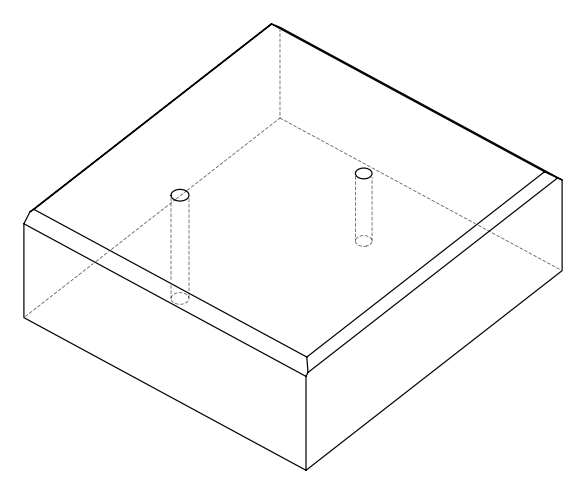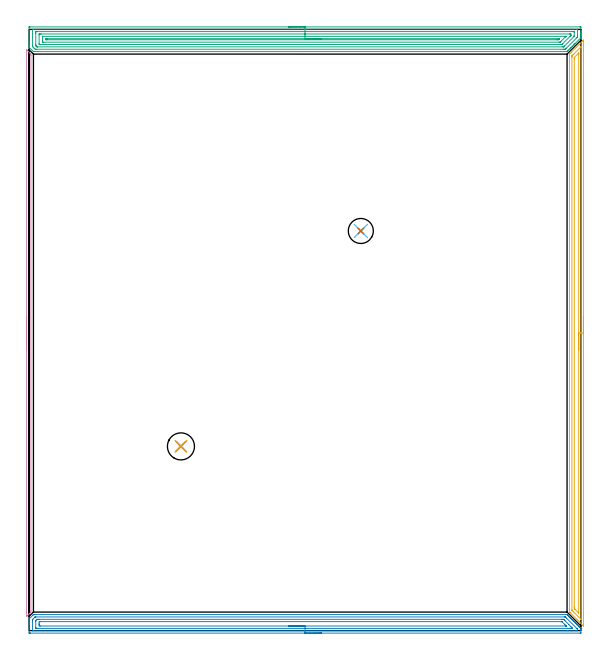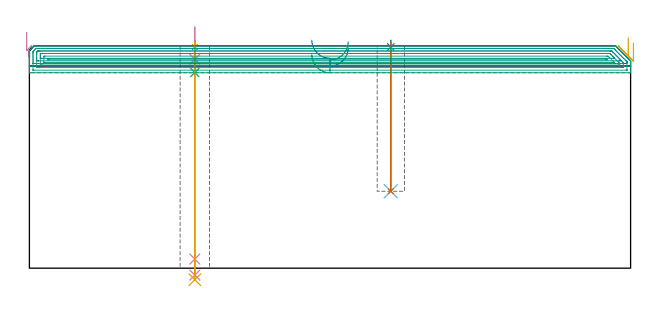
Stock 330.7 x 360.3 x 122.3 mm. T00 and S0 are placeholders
(PLAN: 11 operations, 6 tool changes, 40 min)
(1 SPOT_DRILL | STEP1HOLE | NXT0321_9005460120000 | 0.03 min | 4 mm3)
(2 SPOT_DRILL_1 | STEP1POCKET | NXT0321_9005460120000 | 0.03 min | 3 mm3)
(3 DRILL_BLIND_HOLE_INTO_CENTER | STEP1HOLE | UGT0301_212 | 0.07 min | 953 mm3)
(4 GUN_DRILL_THROUGH_HOLE | STEP1HOLE | UGT0307_007 | 0.65 min | 8612 mm3)
(5 DRILL_TO_ENLARGE_THROUGH_HOLE | STEP1HOLE | UGT0301_286 | 0.52 min | 15598 mm3)
(6 DRILL_BLIND_HOLE_INTO_CENTER_1 | STEP1POCKET | UGT0301_212 | 0.33 min | 5858 mm3)
(7 DRILL_TO_ENLARGE_BLIND_HOLE | STEP1POCKET | UGT0301_375 | 0.33 min | 8250 mm3)
(8 AREA_MILL | FG_CHAMFER_SURFACE | UGT0205_001 | 10.74 min | 20378 mm3)
(9 AREA_MILL_1 | FG_CHAMFER_SURFACE_1 | UGT0205_001 | 15.95 min | 36224 mm3)
(10 AREA_MILL_2 | FG_CHAMFER_SURFACE_2 | UGT0205_001 | 2.86 min | 1131 mm3)
(11 AREA_MILL_3 | FG_CHAMFER_SURFACE_3 | UGT0205_001 | 8.48 min | 11715 mm3)
(TOOL NXT0321_9005460120000 | NC Spot Drill, 142deg, 12mm, Carbide, Uncoated | D12 PA142 FL30 Z2)
(TOOL UGT0301_212 | Twist Drill 9.8 mm | D9.8 PA118 FL83 Z2)
(TOOL UGT0307_007 | Gun Drill 10 mm | D10 PA130 FL24 Z1)
(TOOL UGT0301_286 | Twist Drill 16.2 mm | D16.2 PA118 FL125 Z2)
(TOOL UGT0301_375 | Twist Drill Flat Bottom 15 mm | D15 PA180 FL120 Z2)
(TOOL UGT0205_001 | Chamfer Mill 20 x 3 x 45 deg. | D20 FL50 Z2)
(OP 1 SPOT_DRILL)
G17 G21 G94 G90
T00 M6
G54
G17 G0 G90 X91. Y110.4 S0 M3
G43 Z132.3 H0
G94 G81 G98 Z121.603 F250. R125.3
G80
M5
M2
(OP 2 SPOT_DRILL_1)
G17 G21 G94 G90
T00 M6
G54
G17 G0 G90 X198.8 Y239.5 S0 M3
G43 Z132.3 H0
G94 G81 G98 Z121.65 F250. R125.3
G80
M5
M2
(OP 3 DRILL_BLIND_HOLE_INTO_CENTER)
G17 G21 G94 G90
T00 M6
G54
G17 G0 G90 X91. Y110.4 S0 M3
G43 Z132.3 H0
G94 G81 G98 Z107.6 F250. R124.3
G80
M5
M2
(OP 4 GUN_DRILL_THROUGH_HOLE)
G17 G21 G94 G90
T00 M6
G54
G17 G0 G90 X91. Y110.4 M8
G43 Z132.628 H0
S716 M3
G94 G1 Z114.968 F125. M26
G4 X.084
Z5. F250.
G4 X.084
Z-3.832 F125.
G4 X.084
M5
M9
G0 Z132.628
M2
(OP 5 DRILL_TO_ENLARGE_THROUGH_HOLE)
G17 G21 G94 G90
T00 M6
G54
G17 G0 G90 X91. Y110.4 S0 M3
G43 Z132.3 H0
G94 G73 G98 Z-6.367 F250. Q16.083 R124.3
G80
M5
M2
(OP 6 DRILL_BLIND_HOLE_INTO_CENTER_1)
G17 G21 G94 G90
T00 M6
G54
G17 G0 G90 X198.8 Y239.5 S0 M3
G43 Z132.3 H0
G94 G81 G98 Z42.3 F250. R124.3
G80
M5
M2
(OP 7 DRILL_TO_ENLARGE_BLIND_HOLE)
G17 G21 G94 G90
T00 M6
G54
G17 G0 G90 X198.8 Y239.5 S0 M3
G43 Z132.3 H0
G94 G73 G98 Z42.3 F250. Q13.333 R124.3
G80
M5
M2
(OP 8 AREA_MILL)
G17 G21 G94 G90
T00 M6
G54
G17 G0 G90 X175.35 Y-1.5 S1061 M3
G43 Z132.3 H0
Z121.2
G94 G1 X175.312 Z120.328 F250.
X175.198 Z119.464
X175.009 Z118.612
X174.747 Z117.78
X174.413 Z116.974
X174.01 Z116.2
X173.541 Z115.464
X173.01 Z114.772
X172.421 Z114.129
X171.778 Z113.54
X171.086 Z113.009
X170.35 Z112.54
X169.576 Z112.137
X168.77 Z111.803
X167.938 Z111.541
X167.086 Z111.352
X166.221 Z111.238
X165.35 Z111.2
X0.704 Y-1.499 Z111.201
X0.612
X0.007 Y-1.492 Z111.206
X0.004 Y-1.477 Z111.22
X0. Y-0.869 Z111.828
Y3.603 Z116.297
Y4.166 Z116.863
Y4.497 Z117.193
Y5.061 Z117.757
Y5.391 Z118.087
Y6.053 Z118.752
Y6.849 Z119.549
X0.001 Y6.886 Z119.583
X0.01 Y7.001 Z119.694
X0.146 Y7.147 Z119.846
X0.15 Y7.15 Z119.85
X2.416 Y9.416 Z122.116
X2.421 Y9.421 Z122.12
X2.605 Y9.598 Z122.288
X3.29 Y9.6 Z122.3
X322.056
X322.387 Y9.605 Z122.292
X322.43 Y9.57 Z122.269
X322.945 Y9.055 Z121.754
X323.033 Y8.969 Z121.665
X323.119 Y8.882 Z121.581
X323.243 Y8.758 Z121.457
X323.331 Y8.671 Z121.367
X323.417 Y8.583 Z121.283
X323.541 Y8.46 Z121.159
X323.629 Y8.372 Z121.069
X323.716 Y8.285 Z120.984
X323.838 Y8.162 Z120.862
X323.928 Y8.074 Z120.77
X324.014 Y7.986 Z120.685
X324.136 Y7.865 Z120.564
X324.226 Y7.776 Z120.472
X324.313 Y7.688 Z120.387
X324.433 Y7.567 Z120.266
X324.524 Y7.478 Z120.174
X324.611 Y7.389 Z120.088
X324.731 Y7.269 Z119.969
X324.822 Y7.18 Z119.876
X324.91 Y7.09 Z119.79
X325.029 Y6.972 Z119.671
X325.12 Y6.882 Z119.578
X325.208 Y6.792 Z119.491
X325.326 Y6.674 Z119.373
X325.418 Y6.584 Z119.28
X325.507 Y6.493 Z119.193
X325.624 Y6.376 Z119.076
X325.716 Y6.286 Z118.982
X325.806 Y6.195 Z118.894
X325.922 Y6.079 Z118.778
X326.014 Y5.988 Z118.684
X326.104 Y5.896 Z118.596
X326.219 Y5.781 Z118.48
X326.312 Y5.69 Z118.386
X326.403 Y5.598 Z118.297
X326.517 Y5.484 Z118.183
X326.61 Y5.391 Z118.088
X326.701 Y5.299 Z117.998
X326.814 Y5.186 Z117.885
X326.909 Y5.093 Z117.789
X327. Y5.001 Z117.7
X327.112 Y4.888 Z117.588
X327.207 Y4.795 Z117.491
X327.298 Y4.702 Z117.401
X327.41 Y4.591 Z117.29
X327.505 Y4.497 Z117.193
X327.597 Y4.403 Z117.103
X327.707 Y4.293 Z116.992
X327.803 Y4.199 Z116.895
X327.895 Y4.105 Z116.804
X328.005 Y3.995 Z116.695
X328.101 Y3.901 Z116.597
X328.194 Y3.806 Z116.506
X328.303 Y3.698 Z116.397
X328.399 Y3.603 Z116.299
X328.493 Y3.508 Z116.207
X328.6 Y3.4 Z116.099
X328.697 Y3.305 Z116.001
X328.791 Y3.209 Z115.909
X328.898 Y3.102 Z115.802
X328.995 Y3.007 Z115.703
X329.09 Y2.911 Z115.61
X329.195 Y2.805 Z115.504
X329.293 Y2.709 Z115.405
X329.388 Y2.612 Z115.311
X329.493 Y2.507 Z115.207
X329.591 Y2.41 Z115.106
X329.687 Y2.313 Z115.013
X329.791 Y2.209 Z114.909
X329.889 Y2.112 Z114.808
X329.985 Y2.015 Z114.714
X330.088 Y1.912 Z114.611
X330.188 Y1.814 Z114.51
X330.633 Y1.367 Z114.066
X330.684 Y1.315 Z114.014
X330.7 Y1.293 Z113.991
Y0.92 Z113.619
Y0.871 Z113.57
Y0.026 Z112.72
Y-1.199 Z111.498
X330.698 Y-1.491 Z111.205
X330.22 Y-1.5 Z111.2
X165.35
Y-0.086 Z112.614
X2.397
X2.286 Y-0.085 Z112.615
X2.064 Y-0.081 Z112.619
X2.009 Y-0.079 Z112.621
X2.006 Y-0.065 Z112.635
X2.003 Y-0.031 Z112.669
X2.001 Y0.026 Z112.726
X2. Y5.789 Z118.489
X2.003 Y6.286 Z118.986
X2.007 Y6.484 Z119.184
X2.01 Y6.533 Z119.233
X2.028 Y6.567 Z119.267
X2.071 Y6.613 Z119.313
X2.397 Y6.947 Z119.647
X3.407 Y7.957 Z120.657
X3.527 Y8.074 Z120.774
X3.602 Y8.145 Z120.845
X3.633 Y8.172 Z120.872
X3.739 Y8.179 Z120.879
X3.961 Y8.184 Z120.884
X4.072 Y8.185 Z120.885
X321.049
X321.159 Y8.184 Z120.884
X321.27 Y8.182 Z120.882
X321.341 Y8.179 Z120.879
X321.39 Y8.149 Z120.849
X321.468 Y8.074 Z120.774
X322.052 Y7.497 Z120.197
X328.303 Y1.247 Z113.947
X328.626 Y0.92 Z113.62
X328.67 Y0.87 Z113.57
X328.69 Y0.843 Z113.543
X328.693 Y0.82 Z113.52
X328.697 Y0.721 Z113.421
X328.699 Y0.523 Z113.223
X328.692 Y0.026 Z112.726
X328.69 Y-0.067 Z112.633
X328.524 Y-0.079 Z112.621
X328.411 Y-0.083 Z112.617
X328.303 Y-0.085 Z112.615
X327.521 Y-0.086 Z112.614
X322.453
X165.35
Y1.328 Z114.028
X5.076 Y1.329 Z114.029
X4.667 Y1.33 Z114.03
X4.183 Y1.333 Z114.033
X4.031 Y1.335 Z114.035
X4.01 Y1.631 Z114.331
X4.004 Y1.814 Z114.514
X4.001 Y1.997 Z114.697
Y5.574 Z118.274
X4.005 Y5.758 Z118.458
X4.015 Y6.104 Z118.804
X4.183 Y6.284 Z118.984
X4.636 Y6.727 Z119.427
X4.666 Y6.755 Z119.455
X4.714 Y6.764 Z119.464
X4.834 Y6.767 Z119.467
X5.076 Y6.77 Z119.47
X5.484 Y6.771 Z119.471
X5.969
X319.374
X319.784 Y6.769 Z119.469
X320.267 Y6.764 Z119.464
X320.33 Y6.759 Z119.459
X320.398 Y6.695 Z119.395
X320.538 Y6.559 Z119.259
X320.814 Y6.286 Z118.986
X321.159 Y5.941 Z118.641
X323.498 Y3.603 Z116.303
X324.731 Y2.37 Z115.07
X325.284 Y1.814 Z114.514
X325.624 Y1.468 Z114.168
X325.743 Y1.335 Z114.035
X325.624 Y1.334 Z114.034
X325.215 Y1.33 Z114.03
X324.731 Y1.329 Z114.029
X324.323 Y1.328 Z114.028
X165.35
Y2.743 Z115.443
X6.828
X6.013 Y2.75 Z115.45
X6. Y3.571 Z116.271
Y3.603 Z116.303
Y4.466 Z117.166
X6.01 Y5.35 Z118.05
X6.862 Y5.357 Z118.057
X6.896
X318.944
X319.159 Y5.355 Z118.055
X319.265 Y5.352 Z118.052
X319.288 Y5.35 Z118.05
X319.317 Y5.327 Z118.027
X319.374 Y5.275 Z117.975
X321.159 Y3.492 Z116.192
X321.845 Y2.798 Z115.498
X321.882 Y2.757 Z115.457
X321.887 Y2.749 Z115.449
X321.874 Y2.748 Z115.448
X321.773 Y2.745 Z115.445
X321.569 Y2.743 Z115.443
X165.35
X164.478 Z115.481
X163.613 Z115.595
X162.762 Z115.783
X161.93 Z116.046
X161.124 Z116.38
X160.35 Z116.782
X159.614 Z117.251
X158.922 Z117.782
X158.279 Z118.372
X157.689 Z119.015
X157.158 Z119.707
X156.69 Z120.443
X156.287 Z121.216
X155.953 Z122.022
X155.691 Z122.854
X155.502 Z123.706
X155.388 Z124.571
X155.35 Z125.443
G0 Z132.3
M5
M2
(OP 9 AREA_MILL_1)
G17 G21 G94 G90
T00 M6
G54
G17 G0 G90 X155.35 Y361.8 S1061 M3
G43 Z132.3 H0
Z117.5
G94 G1 X155.388 Z116.628 F250.
X155.502 Z115.763
X155.691 Z114.912
X155.953 Z114.08
X156.287 Z113.274
X156.69 Z112.5
X157.158 Z111.764
X157.69 Z111.072
X158.279 Z110.429
X158.922 Z109.839
X159.614 Z109.308
X160.35 Z108.84
X161.124 Z108.437
X161.93 Z108.103
X162.762 Z107.841
X163.614 Z107.652
X164.478 Z107.538
X165.35 Z107.5
X330.088 Y361.799 Z107.501
X330.477 Y361.796 Z107.502
X330.69 Y361.792 Z107.505
X330.7 Y361.414 Z107.882
Y358.784 Z110.511
Y358.231 Z111.066
Y357.907 Z111.389
Y357.355 Z111.942
Y357.03 Z112.265
Y356.382 Z112.918
Y355.925 Z113.375
X330.69 Y355.298 Z114.001
X330.672 Y355.277 Z114.022
X330.535 Y355.135 Z114.164
X330.387 Y354.986 Z114.313
X327.331 Y351.931 Z117.369
X327.171 Y351.77 Z117.527
X327.112 Y351.711 Z117.587
X326.499 Y351.099 Z118.201
X326.295 Y350.893 Z118.403
X325.668 Y350.267 Z119.032
X325.624 Y350.224 Z119.076
X325.418 Y350.016 Z119.28
X324.836 Y349.436 Z119.864
X324.731 Y349.33 Z119.968
X324.541 Y349.139 Z120.157
X324.004 Y348.604 Z120.696
X323.664 Y348.263 Z121.034
X323.172 Y347.772 Z121.528
X322.945 Y347.544 Z121.754
X322.788 Y347.386 Z121.909
X322.499 Y347.1 Z122.198
X322.402 Y347.006 Z122.292
X322.052 Y347. Z122.3
X3.29
X2.605 Y347.002 Z122.288
X2.418 Y347.182 Z122.118
X0.165 Y349.435 Z119.864
X0.027 Y349.578 Z119.721
X0.01 Y349.598 Z119.701
X0. Y349.902 Z119.397
Y350.244 Z119.055
Y350.893 Z118.402
Y352.094 Z117.203
Y352.646 Z116.648
Y361.414 Z107.883
X0.003 Y361.693 Z107.604
X0.01 Y361.792 Z107.505
X0.111 Y361.799 Z107.499
X0.612 Y361.8 Z107.5
X165.35
Y360.386 Z108.914
X328.303 Y360.385 Z108.915
X328.459 Y360.384 Z108.916
X328.653 Y360.379 Z108.921
X328.691 Y360.377 Z108.923
X328.695 Y360.35 Z108.95
X328.697 Y360.32 Z108.98
X328.7 Y360.148 Z109.152
X328.699 Y356.641 Z112.659
X328.697 Y356.154 Z113.146
X328.694 Y355.77 Z113.53
X328.303 Y355.353 Z113.947
X328.264 Y355.314 Z113.986
X322.052 Y349.102 Z120.198
X321.625 Y348.682 Z120.618
X321.466 Y348.527 Z120.773
X321.339 Y348.421 Z120.879
X321.16 Y348.418 Z120.882
X321.004 Y348.416 Z120.884
X320.267 Y348.414 Z120.886
X320.112
X4.183 Y348.415 Z120.885
X4.027 Y348.416 Z120.884
X3.665 Y348.421 Z120.879
X3.29 Y348.77 Z120.53
X2.914 Y349.139 Z120.161
X2.397 Y349.655 Z119.645
X2.044 Y350.016 Z119.284
X2.01 Y350.067 Z119.233
X2.006 Y350.114 Z119.186
X2.003 Y350.211 Z119.089
X2. Y350.406 Z118.894
X2.001 Y360.181 Z109.119
X2.004 Y360.285 Z109.015
X2.01 Y360.353 Z108.947
X2.014 Y360.379 Z108.921
X2.552 Y360.386 Z108.914
X165.35
Y358.972 Z110.328
X325.624 Y358.971 Z110.329
X326.329 Y358.968 Z110.332
X326.517 Y358.965 Z110.335
X326.69 Y358.957 Z110.343
X326.695 Y358.784 Z110.516
X326.699 Y358.605 Z110.695
Y356.502 Z112.798
X326.696 Y356.328 Z112.972
X326.691 Y356.241 Z113.059
X326.687 Y356.2 Z113.1
X326.648 Y356.154 Z113.146
X326.585 Y356.086 Z113.214
X326.517 Y356.016 Z113.284
X320.835 Y350.335 Z118.965
X320.515 Y350.016 Z119.284
X320.389 Y349.896 Z119.404
X320.344 Y349.855 Z119.445
X320.311 Y349.835 Z119.465
X320.267 Y349.834 Z119.466
X319.564 Y349.829 Z119.471
X5.076
X4.885 Y349.832 Z119.468
X4.758 Y349.835 Z119.465
X4.671 Y349.84 Z119.46
X4.635 Y349.873 Z119.427
X4.486 Y350.016 Z119.284
X4.183 Y350.318 Z118.982
X4.043 Y350.465 Z118.835
X4.011 Y350.501 Z118.799
X4.006 Y350.593 Z118.707
X4.003 Y350.713 Z118.587
X4.001 Y350.893 Z118.407
X4. Y351.073 Z118.227
Y358.087 Z111.213
X4.005 Y358.784 Z110.516
X4.007 Y358.957 Z110.343
X4.183 Y358.965 Z110.335
X4.886 Y358.97 Z110.33
X5.076 Y358.971 Z110.329
X165.35 Y358.972 Z110.328
Y357.557 Z111.743
X323.838
X324.195 Y357.556 Z111.744
X324.565 Y357.553 Z111.747
X324.632 Y357.55 Z111.75
X324.69 Y357.543 Z111.757
X324.7 Y357.03 Z112.27
X324.697 Y356.819 Z112.481
X324.694 Y356.713 Z112.587
X324.69 Y356.662 Z112.638
X324.664 Y356.624 Z112.676
X324.463 Y356.417 Z112.883
X324.204 Y356.154 Z113.146
X324.023 Y355.972 Z113.328
X319.821 Y351.77 Z117.53
X319.598 Y351.549 Z117.751
X319.374 Y351.331 Z117.969
X319.28 Y351.25 Z118.05
X319.195 Y351.247 Z118.053
X319.016 Y351.245 Z118.055
X318.481 Y351.243 Z118.057
X318.125
X6.862
X6.505 Y351.244 Z118.056
X6.135 Y351.247 Z118.053
X6.068 Y351.25 Z118.05
X6.01 Y351.257 Z118.043
X6. Y351.77 Z117.53
X6.001 Y357.03 Z112.27
X6.01 Y357.453 Z111.847
X6.013 Y357.551 Z111.749
X6.146 Y357.553 Z111.747
X6.327 Y357.556 Z111.744
X6.862 Y357.557 Z111.743
X7.218
X165.35
Y356.143 Z113.157
X321.16
X321.586 Y356.141 Z113.159
X321.69 Y356.138 Z113.162
X321.725 Y356.136 Z113.164
X321.717 Y356.125 Z113.175
X321.674 Y356.078 Z113.222
X321.46 Y355.859 Z113.441
X321.338 Y355.736 Z113.564
X318.806 Y353.204 Z116.096
X318.481 Y352.882 Z116.418
X318.358 Y352.767 Z116.533
X318.245 Y352.664 Z116.636
X318.029 Y352.661 Z116.639
X317.577 Y352.657 Z116.643
X8.637
X8.205 Y352.664 Z116.636
X8.01 Y352.674 Z116.626
X8.007 Y352.787 Z116.513
X8.001 Y353.282 Z116.018
Y355.911 Z113.389
X8.007 Y356.124 Z113.176
X8.01 Y356.137 Z113.163
X8.015 Y356.139 Z113.161
X8.041 Y356.142 Z113.158
X8.096 Y356.143 Z113.157
X8.206
X165.35
Y354.729 Z114.571
X317.253
X317.399 Y354.728 Z114.572
X317.588 Y354.726 Z114.574
X317.827 Y354.722 Z114.578
X317.701 Y354.561 Z114.739
X317.588 Y354.436 Z114.864
X317.57 Y354.418 Z114.882
X317.221 Y354.081 Z115.219
X317.141 Y354.077 Z115.223
X317.028 Y354.074 Z115.226
X316.695 Y354.072 Z115.228
X316.137 Y354.071 Z115.229
X10.768
X10.433 Y354.073 Z115.227
X10.099 Y354.076 Z115.224
X10.012 Y354.078 Z115.222
X10.008 Y354.145 Z115.155
X10.004 Y354.258 Z115.042
X10.003 Y354.4 Z114.9
X10.007 Y354.613 Z114.687
X10.01 Y354.713 Z114.587
X10.105 Y354.723 Z114.577
X10.433 Y354.725 Z114.575
X10.992 Y354.728 Z114.572
X165.35 Y354.729 Z114.571
X166.222 Z114.609
X167.086 Z114.723
X167.938 Z114.912
X168.77 Z115.174
X169.576 Z115.508
X170.35 Z115.911
X171.086 Z116.379
X171.778 Z116.911
X172.421 Z117.5
X173.01 Z118.143
X173.542 Z118.835
X174.01 Z119.571
X174.413 Z120.345
X174.747 Z121.151
X175.009 Z121.983
X175.198 Z122.835
X175.312 Z123.699
X175.35 Z124.571
G0 Z132.3
M5
M2
(OP 10 AREA_MILL_2)
G17 G21 G94 G90
T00 M6
G54
G17 G0 G90 X-1.5 Y168.3 S1061 M3
G43 Z132.3 H0
Z129.7
G94 G1 Y168.338 Z128.828 F250.
Y168.452 Z127.964
Y168.641 Z127.112
Y168.903 Z126.28
Y169.237 Z125.474
Y169.64 Z124.7
Y170.109 Z123.964
Y170.64 Z123.272
Y171.229 Z122.629
Y171.872 Z122.04
Y172.564 Z121.508
Y173.3 Z121.04
Y174.074 Z120.637
Y174.88 Z120.303
Y175.712 Z120.041
Y176.564 Z119.852
Y177.428 Z119.738
Y178.3 Z119.7
Y348.085
X-1.495 Y348.087 Z119.703
X-1.485 Y348.085 Z119.713
X-1.079 Y347.68 Z120.118
X0.679 Y345.921 Z121.878
X0.896 Y345.704 Z122.096
X1.098 Y345.495 Z122.288
X1.1 Y344.811 Z122.3
Y11.789
X1.098 Y11.105 Z122.288
X0.897 Y10.897 Z122.097
X0.004 Y10.003 Z121.202
X-0.443 Y9.557 Z120.756
X-0.888 Y9.111 Z120.309
X-1.336 Y8.664 Z119.864
X-1.493 Y8.519 Z119.706
X-1.5 Y8.683 Z119.7
Y178.3
Y179.172 Z119.738
Y180.037 Z119.852
Y180.888 Z120.041
Y181.72 Z120.303
Y182.526 Z120.637
Y183.3 Z121.04
Y184.036 Z121.508
Y184.728 Z122.04
Y185.371 Z122.629
Y185.96 Z123.272
Y186.492 Z123.964
Y186.96 Z124.7
Y187.363 Z125.474
Y187.697 Z126.28
Y187.959 Z127.112
Y188.148 Z127.964
Y188.262 Z128.828
Y188.3 Z129.7
G0 Z132.3
M5
M2
(OP 11 AREA_MILL_3)
G17 G21 G94 G90
T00 M6
G54
G17 G0 G90 X332.2 Y188.3 S1061 M3
G43 Z132.3 H0
Z124.
G94 G1 Y188.262 Z123.128 F250.
Y188.148 Z122.264
Y187.959 Z121.412
Y187.697 Z120.58
Y187.363 Z119.774
Y186.96 Z119.
Y186.492 Z118.264
Y185.961 Z117.572
Y185.371 Z116.929
Y184.728 Z116.34
Y184.036 Z115.809
Y183.3 Z115.34
Y182.526 Z114.937
Y181.72 Z114.603
Y180.888 Z114.341
Y180.037 Z114.152
Y179.172 Z114.038
Y178.3 Z114.
Y2.919
X332.198 Y2.809
X332.197 Y2.807 Z114.001
X332.19 Y2.809 Z114.008
X328.509 Y6.49 Z117.69
X324.392 Y10.607 Z121.807
X324.046 Y10.953 Z122.151
X323.905 Y11.096 Z122.29
X323.9 Y11.435 Z122.3
Y345.165
X323.905 Y345.504 Z122.29
X324.045 Y345.647 Z122.151
X325.052 Y346.653 Z121.147
X331.893 Y353.494 Z114.306
X332.06 Y353.661 Z114.137
X332.191 Y353.791 Z114.007
X332.197 Y353.793 Z114.001
X332.199 Y353.791 Z113.999
X332.2 Y353.681 Z114.
Y178.3
X330.786 Z115.414
X330.785 Y6.911 Z115.415
X330.784 Y6.848 Z115.416
X330.779 Y6.723 Z115.421
X330.775 Y6.685 Z115.425
X330.76 Y6.696 Z115.44
X330.723 Y6.73 Z115.477
X330.477 Y6.973 Z115.723
X326.016 Y11.435 Z120.184
X325.377 Y12.084 Z120.823
X325.321 Y12.144 Z120.879
X325.317 Y12.264 Z120.883
X325.315 Y12.327 Z120.885
X325.314 Y343.381 Z120.886
X325.316 Y344.273 Z120.884
X325.317 Y344.333 Z120.883
X325.321 Y344.397 Z120.879
X325.332 Y344.471 Z120.868
X325.377 Y344.519 Z120.823
X325.697 Y344.845 Z120.503
X326.015 Y345.165 Z120.185
X330.6 Y349.75 Z115.6
X330.723 Y349.871 Z115.477
X330.766 Y349.909 Z115.434
X330.775 Y349.916 Z115.425
X330.779 Y349.897 Z115.421
X330.782 Y349.815 Z115.418
X330.785 Y349.69 Z115.415
X330.786 Y349.627 Z115.414
Y178.3
X329.372 Z116.828
X329.371 Y11.004 Z116.829
X329.369 Y10.542 Z116.831
X329.368 Y10.541 Z116.832
X329.358 Y10.542 Z116.842
X327.159 Y12.74 Z119.041
X326.92 Y12.981 Z119.28
X326.802 Y13.104 Z119.398
X326.746 Y13.165 Z119.454
X326.736 Y13.219 Z119.464
X326.73 Y13.649 Z119.47
X326.729 Y14.112 Z119.471
X326.728 Y14.543 Z119.472
X326.729 Y342.488 Z119.471
X326.73 Y342.918 Z119.47
X326.736 Y343.381 Z119.464
X326.74 Y343.429 Z119.46
X326.778 Y343.473 Z119.422
X326.84 Y343.54 Z119.36
X329.358 Y346.058 Z116.842
X329.362 Z116.838
X329.364 Z116.836
X329.37 Y345.8 Z116.83
X329.371 Y345.627 Z116.829
X329.372 Y178.3 Z116.828
Y177.429 Z116.867
Y176.564 Z116.98
Y175.712 Z117.169
Y174.88 Z117.432
Y174.074 Z117.765
Y173.3 Z118.168
Y172.564 Z118.637
Y171.872 Z119.168
Y171.229 Z119.757
Y170.64 Z120.401
Y170.109 Z121.093
Y169.64 Z121.828
Y169.237 Z122.602
Y168.903 Z123.408
Y168.641 Z124.24
Y168.452 Z125.092
Y168.338 Z125.957
Y168.3 Z126.828
G0 Z132.3
M5
M2
